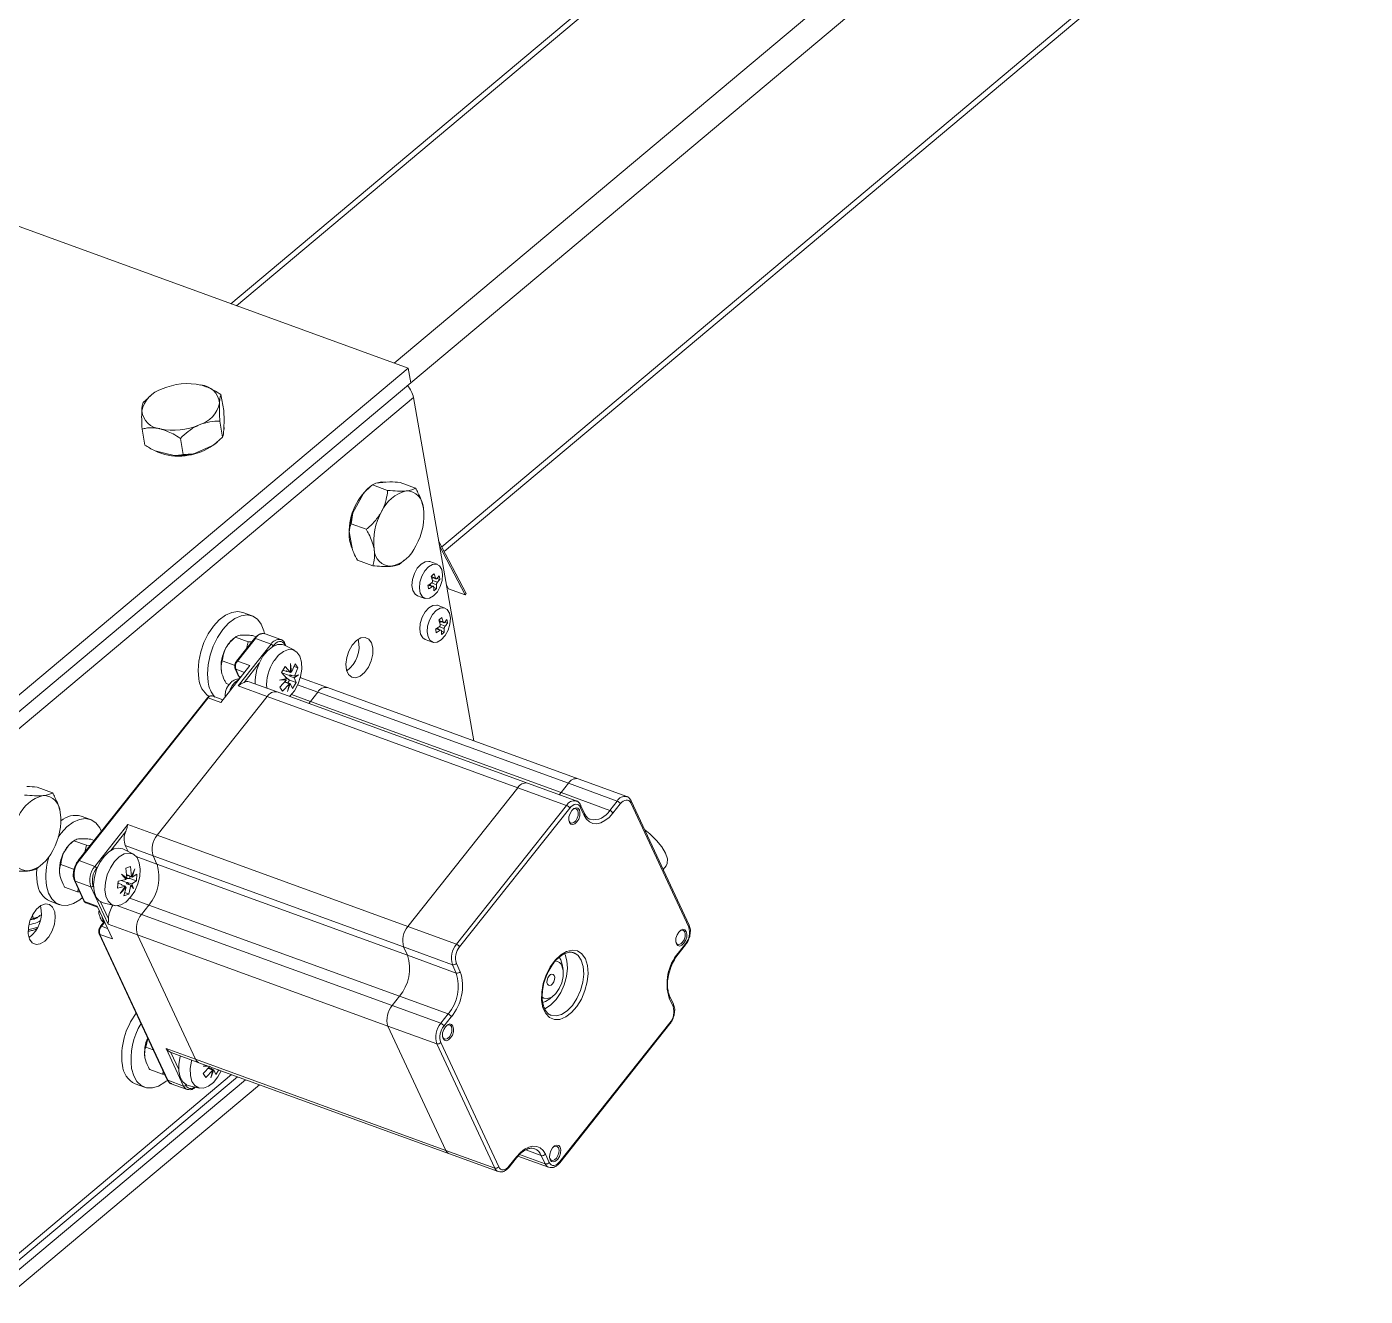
# Model space of a CAD drawing. Header units: millimetres. Extents: x 15 to 589, y 5 to 415.
# Drawn here: x 247.7 to 291.97, y 202.86 to 244.85 of the extents above; entities that cross this region are included whole.
import ezdxf

# ---------------------------------------------------------------- set-up
doc = ezdxf.new("R2010")
doc.units = ezdxf.units.MM

msp = doc.modelspace()

# ---------------------------------------------------------------- linework, layer by layer
at = {"color": 7, "linetype": 'Continuous', "lineweight": 15}
for p, q in [((299.875, 273.811), (254.449, 235.691)), ((261.509, 227.495), (306.064, 264.884)), ((260.319, 233.555), (241.904, 240.257)), ((244.058, 219.909), (260.319, 233.555)), ((260.319, 233.555), (260.404, 233.072)), ((244.143, 219.426), (260.404, 233.072)), ((260.489, 232.59), (244.228, 218.944)), ((251.728, 232.578), (251.551, 232.424)), ((251.793, 232.64), (251.724, 232.583)), ((254.217, 232.156), (254.124, 232.685)), ((262.492, 221.23), (260.489, 232.59)), ((254.217, 232.156), (254.229, 231.817)), ((254.179, 231.277), (254.086, 231.806)), ((254.21, 231.378), (254.219, 231.597)), ((254.219, 231.597), (254.229, 231.817)), ((251.606, 231.016), (251.513, 231.545)), ((252.874, 230.706), (252.781, 231.235)), ((254.179, 231.277), (253.874, 231.015)), ((253.971, 231.089), (254.006, 231.119)), ((251.944, 230.819), (252.261, 230.742)), ((252.261, 230.742), (252.578, 230.665)), ((253.222, 230.73), (253.548, 230.872)), ((253.548, 230.872), (253.874, 231.015)), ((259.479, 229.779), (259.249, 229.759)), ((259.709, 229.798), (259.479, 229.779)), ((258.843, 229.418), (258.666, 229.096)), ((259.133, 229.698), (259.041, 229.62)), ((259.133, 229.698), (259.249, 229.759)), ((259.133, 229.698), (259.638, 229.514)), ((260.052, 229.777), (260.557, 229.593)), ((258.666, 229.096), (258.49, 228.775)), ((258.426, 228.412), (258.49, 228.775)), ((258.366, 228.152), (258.419, 227.85)), ((258.426, 228.412), (258.931, 228.228)), ((258.419, 227.85), (258.472, 227.548)), ((261.325, 227.847), (262.235, 226.108)), ((262.201, 226.063), (261.354, 227.684)), ((258.639, 227.205), (259.144, 227.021)), ((260.063, 227.1), (260.189, 227.206)), ((261.278, 227.072), (261.033, 227.161)), ((261.145, 226.342), (260.999, 226.395)), ((261.088, 226.642), (261.235, 226.588)), ((261.161, 226.306), (261.254, 226.273)), ((261.27, 226.605), (261.363, 226.572)), ((261.581, 226.394), (261.649, 226.265)), ((261.649, 226.265), (262.201, 226.063)), ((260.622, 226.033), (260.868, 225.944)), ((262.235, 226.108), (262.201, 226.063)), ((255.151, 225.368), (254.844, 225.479)), ((261.533, 225.624), (261.288, 225.714)), ((261.401, 224.895), (261.254, 224.948)), ((261.344, 225.194), (261.49, 225.141)), ((261.525, 225.158), (261.618, 225.124)), ((254.602, 224.666), (254.524, 224.602)), ((254.602, 224.666), (255.026, 224.512)), ((255.235, 224.62), (254.639, 223.869)), ((255.264, 224.621), (254.668, 223.871)), ((255.026, 224.512), (254.967, 224.284)), ((255.143, 224.505), (255.026, 224.512)), ((255.168, 224.715), (255.287, 224.671)), ((255.785, 224.432), (255.264, 224.621)), ((255.584, 224.771), (255.574, 224.774)), ((256.106, 224.581), (255.584, 224.771)), ((256.093, 224.585), (256.106, 224.581)), ((260.877, 224.586), (261.123, 224.497)), ((261.416, 224.859), (261.509, 224.825)), ((254.69, 223.051), (255.785, 224.432)), ((256.556, 224.226), (256.222, 224.391)), ((256.281, 224.362), (256.239, 224.451)), ((254.118, 222.504), (255.082, 223.72)), ((254.167, 223.875), (254.591, 223.721)), ((254.594, 223.617), (254.698, 223.393)), ((254.614, 223.599), (254.719, 223.375)), ((254.668, 223.871), (255.082, 223.72)), ((256.125, 223.496), (256.253, 223.69)), ((256.253, 223.69), (256.429, 223.491)), ((256.428, 223.789), (256.461, 223.5)), ((256.429, 223.491), (256.428, 223.789)), ((256.461, 223.5), (256.582, 223.782)), ((256.545, 223.696), (256.672, 223.649)), ((256.672, 223.649), (256.552, 223.367)), ((256.582, 223.782), (256.672, 223.649)), ((254.719, 223.375), (254.747, 223.297)), ((255.978, 222.849), (255.057, 223.184)), ((256.065, 223.24), (256.301, 223.297)), ((256.295, 223.249), (256.065, 223.24)), ((256.068, 223.006), (256.295, 223.249)), ((256.301, 223.297), (256.125, 223.496)), ((256.389, 223.391), (256.137, 223.483)), ((256.299, 223.524), (256.173, 223.57)), ((256.218, 223.277), (256.295, 223.249)), ((256.242, 223.168), (256.261, 223.197)), ((256.242, 223.168), (256.386, 223.116)), ((256.395, 223.239), (256.253, 223.351)), ((256.261, 223.197), (256.274, 223.177)), ((256.271, 223.158), (256.274, 223.177)), ((256.274, 223.177), (256.418, 223.125)), ((256.285, 223.544), (256.429, 223.491)), ((256.285, 223.544), (256.299, 223.524)), ((256.306, 223.536), (256.299, 223.524)), ((256.338, 223.154), (256.395, 223.239)), ((256.389, 223.391), (256.408, 223.42)), ((256.403, 223.372), (256.389, 223.391)), ((256.395, 223.239), (256.616, 223.159)), ((256.403, 223.372), (256.468, 223.398)), ((256.403, 223.372), (256.546, 223.319)), ((256.552, 223.367), (256.408, 223.42)), ((256.461, 223.5), (256.429, 223.512)), ((256.616, 223.159), (256.487, 222.965)), ((256.684, 223.413), (256.546, 223.319)), ((256.546, 223.319), (256.616, 223.159)), ((256.552, 223.367), (256.684, 223.413)), ((257.649, 222.992), (256.729, 223.327)), ((256.77, 223.312), (256.753, 223.348)), ((255.657, 222.7), (252.014, 218.109)), ((254.183, 222.587), (253.831, 222.715)), ((254.298, 223.132), (254.399, 223.096)), ((255.657, 222.7), (254.69, 223.051)), ((263.944, 219.683), (255.657, 222.7)), ((264.264, 219.833), (255.978, 222.849)), ((256.159, 222.873), (256.068, 223.006)), ((256.386, 223.116), (256.159, 222.873)), ((256.418, 223.125), (256.321, 222.864)), ((256.321, 222.864), (256.386, 223.116)), ((256.487, 222.965), (256.418, 223.125)), ((257.085, 222.535), (257.329, 222.843)), ((265.616, 219.827), (257.329, 222.843)), ((265.936, 219.976), (257.649, 222.992)), ((253.674, 222.654), (249.401, 217.269)), ((253.703, 222.655), (249.43, 217.27)), ((254.118, 222.504), (253.703, 222.655)), ((257.027, 222.467), (257.085, 222.535)), ((265.372, 219.519), (257.085, 222.535)), ((248.044, 219.7), (248.549, 219.516)), ((263.944, 219.683), (260.301, 215.093)), ((265.555, 219.097), (263.944, 219.683)), ((265.876, 219.246), (264.264, 219.833)), ((265.616, 219.827), (265.372, 219.519)), ((267.227, 219.24), (265.616, 219.827)), ((267.547, 219.39), (265.936, 219.976)), ((265.372, 219.519), (265.314, 219.451)), ((266.983, 218.933), (265.372, 219.519)), ((266.983, 218.933), (267.227, 219.24)), ((269.598, 215.064), (267.68, 219.178)), ((269.612, 215.134), (267.694, 219.248)), ((249.806, 218.632), (249.499, 218.743)), ((261.912, 214.506), (265.555, 219.097)), ((265.662, 219.005), (262.019, 214.414)), ((266.137, 218.759), (266.008, 219.035)), ((266.151, 218.829), (266.022, 219.105)), ((267.334, 219.148), (267.09, 218.841)), ((249.952, 217.081), (251.047, 218.461)), ((251.047, 218.461), (252.014, 218.109)), ((249.257, 217.93), (249.179, 217.865)), ((249.257, 217.93), (249.68, 217.776)), ((249.822, 217.979), (249.933, 217.939)), ((260.301, 215.093), (252.014, 218.109)), ((249.68, 217.776), (249.622, 217.548)), ((249.798, 217.769), (249.68, 217.776)), ((251.211, 217.49), (250.876, 217.655)), ((251.051, 217.569), (250.959, 217.766)), ((251.88, 217.431), (250.959, 217.766)), ((252.008, 217.155), (251.88, 217.431)), ((260.167, 214.415), (251.88, 217.431)), ((248.055, 217.023), (248.181, 217.129)), ((248.822, 217.139), (249.246, 216.985)), ((249.43, 217.27), (249.952, 217.081)), ((250.978, 217.017), (251.134, 217.076)), ((251.01, 216.69), (250.978, 217.017)), ((251.134, 217.076), (251.166, 216.749)), ((251.166, 216.749), (251.272, 216.996)), ((251.272, 216.996), (251.187, 216.725)), ((260.295, 214.139), (252.008, 217.155)), ((268.752, 216.978), (268.85, 217.101)), ((249.276, 216.61), (249.59, 215.937)), ((249.296, 216.593), (249.61, 215.92)), ((249.818, 216.403), (249.296, 216.593)), ((250.705, 216.358), (250.72, 216.586)), ((250.716, 216.529), (250.849, 216.481)), ((250.724, 216.526), (250.717, 216.541)), ((250.72, 216.586), (250.985, 216.647)), ((251.005, 216.541), (250.818, 216.609)), ((250.83, 216.827), (251.01, 216.69)), ((250.985, 216.647), (250.83, 216.827)), ((251.01, 216.69), (250.92, 216.722)), ((250.961, 216.674), (251.109, 216.678)), ((251.003, 216.507), (251.005, 216.541)), ((251.003, 216.507), (251.146, 216.455)), ((251.005, 216.541), (251.028, 216.549)), ((251.023, 216.802), (251.02, 216.768)), ((251.043, 216.777), (251.02, 216.768)), ((251.023, 216.802), (251.166, 216.749)), ((251.172, 216.497), (251.028, 216.549)), ((251.072, 216.482), (251.028, 216.549)), ((251.043, 216.777), (251.051, 216.791)), ((251.187, 216.725), (251.043, 216.777)), ((251.109, 216.678), (251.114, 216.751)), ((251.109, 216.678), (251.33, 216.597)), ((251.33, 216.597), (251.172, 216.497)), ((251.172, 216.497), (251.228, 216.353)), ((251.187, 216.725), (251.346, 216.825)), ((251.346, 216.825), (251.33, 216.597)), ((248.953, 216.396), (249.376, 216.242)), ((249.376, 216.242), (249.449, 216.239)), ((250.395, 215.166), (249.818, 216.403)), ((250.969, 216.42), (250.705, 216.358)), ((250.786, 216.184), (250.969, 216.42)), ((250.99, 216.395), (250.786, 216.184)), ((250.826, 216.472), (250.849, 216.481)), ((250.826, 216.472), (250.969, 216.42)), ((250.849, 216.481), (250.847, 216.464)), ((250.916, 216.107), (250.99, 216.395)), ((251.072, 216.166), (250.916, 216.107)), ((250.944, 216.213), (251.072, 216.166)), ((250.959, 216.406), (250.99, 216.395)), ((251.146, 216.455), (251.072, 216.166)), ((251.228, 216.353), (251.146, 216.455)), ((248.473, 215.924), (248.779, 215.813)), ((249.61, 215.92), (250.024, 215.769)), ((249.655, 215.875), (250.04, 215.734)), ((250.532, 214.679), (250.024, 215.769)), ((250.228, 215.873), (250.59, 215.783)), ((251.496, 215.492), (251.74, 215.799)), ((260.027, 212.783), (251.74, 215.799)), ((247.915, 215.359), (247.831, 215.324)), ((247.894, 215.476), (247.915, 215.359)), ((250.246, 215.231), (250.142, 215.1)), ((259.783, 212.476), (251.496, 215.492)), ((250.097, 214.848), (252.347, 210.022)), ((250.118, 214.83), (252.368, 210.005)), ((250.532, 214.679), (250.118, 214.83)), ((251.361, 214.814), (250.395, 215.166)), ((251.361, 214.814), (253.28, 210.7)), ((259.648, 211.798), (251.361, 214.814)), ((261.912, 214.506), (260.301, 215.093)), ((260.167, 214.415), (260.295, 214.139)), ((261.778, 213.828), (260.167, 214.415)), ((269.247, 214.214), (269.491, 214.521)), ((269.249, 214.18), (269.493, 214.487)), ((261.906, 213.553), (260.295, 214.139)), ((261.911, 213.872), (262.04, 213.596)), ((265.314, 214.074), (265.364, 213.991)), ((265.364, 213.991), (265.413, 213.829)), ((265.827, 214.208), (265.795, 214.221)), ((261.906, 213.553), (261.778, 213.828)), ((265.442, 213.668), (265.413, 213.829)), ((260.027, 212.783), (259.783, 212.476)), ((261.638, 212.197), (260.027, 212.783)), ((265.002, 212.699), (265.127, 212.804)), ((269.08, 212.447), (268.951, 212.722)), ((269.094, 212.517), (268.965, 212.793)), ((261.394, 211.889), (259.783, 212.476)), ((261.394, 211.889), (261.638, 212.197)), ((261.744, 212.105), (261.5, 211.797)), ((259.648, 211.798), (261.566, 207.684)), ((261.26, 211.211), (259.648, 211.798)), ((265.329, 207.314), (268.972, 211.904)), ((265.331, 207.279), (268.974, 211.87)), ((251.636, 211.102), (251.71, 211.39)), ((263.178, 207.097), (261.26, 211.211)), ((261.393, 211.255), (263.311, 207.141)), ((251.636, 211.102), (251.886, 211.011)), ((252.313, 211.052), (253.28, 210.7)), ((252.889, 209.815), (252.313, 211.052)), ((252.472, 210.923), (252.464, 210.926)), ((252.472, 210.923), (253.392, 210.587)), ((251.767, 210.36), (252.191, 210.205)), ((261.566, 207.684), (253.28, 210.7)), ((253.392, 210.587), (261.679, 207.571)), ((253.534, 210.467), (253.647, 210.495)), ((253.704, 210.474), (253.534, 210.467)), ((253.538, 210.233), (253.764, 210.476)), ((253.855, 210.343), (253.628, 210.1)), ((253.711, 210.396), (253.73, 210.424)), ((253.711, 210.396), (253.855, 210.343)), ((253.73, 210.424), (253.744, 210.405)), ((253.74, 210.385), (253.744, 210.405)), ((253.744, 210.405), (253.887, 210.352)), ((253.887, 210.352), (253.79, 210.091)), ((253.79, 210.091), (253.855, 210.343)), ((253.808, 210.381), (253.837, 210.426)), ((253.957, 210.192), (253.887, 210.352)), ((254.058, 210.345), (253.957, 210.192)), ((246.818, 203.535), (254.668, 210.123)), ((246.978, 203.345), (254.938, 210.025)), ((247.063, 202.862), (255.398, 209.857)), ((251.287, 209.888), (251.594, 209.776)), ((252.191, 210.205), (252.263, 210.203)), ((252.368, 210.005), (252.889, 209.815)), ((252.48, 209.892), (253.002, 209.702)), ((253.628, 210.1), (253.538, 210.233)), ((253.015, 209.698), (253.002, 209.702)), ((253.042, 209.836), (253.404, 209.747)), ((263.178, 207.097), (261.566, 207.684)), ((261.679, 207.571), (263.29, 206.985)), ((263.658, 207.17), (263.902, 207.478)), ((263.659, 207.136), (263.903, 207.444)), ((263.903, 207.444), (263.973, 207.524)), ((263.949, 207.497), (264.962, 207.128)), ((264.85, 207.24), (264.721, 207.516)), ((264.855, 207.56), (264.983, 207.284))]:
    msp.add_line(p, q, dxfattribs=at)
at = {"color": 8, "linetype": 'Continuous', "lineweight": 15}
for p, q in [((300.066, 273.742), (254.64, 235.622)), ((259.858, 233.722), (305.283, 271.843)), ((304.706, 270.25), (260.404, 233.073)), ((261.426, 227.654), (306.918, 265.83)), ((261.114, 226.335), (260.979, 226.384)), ((261.08, 226.663), (261.216, 226.614)), ((261.254, 226.397), (261.093, 226.455)), ((261.122, 226.535), (261.283, 226.476)), ((261.37, 224.887), (261.234, 224.937)), ((261.336, 225.216), (261.471, 225.166)), ((261.509, 224.949), (261.348, 225.008)), ((261.377, 225.088), (261.538, 225.029)), ((255.849, 224.376), (255.822, 224.342)), ((256.244, 224.38), (256.231, 224.409)), ((254.903, 223.494), (254.614, 223.599)), ((255.389, 223.796), (254.889, 223.166)), ((254.789, 223.35), (254.719, 223.375)), ((256.457, 222.764), (257.085, 222.535)), ((257.329, 222.843), (256.66, 223.086)), ((250.977, 218.236), (250.477, 217.606)), ((251.318, 217.407), (252.008, 217.155)), ((250.044, 217.06), (250.016, 217.025)), ((249.898, 216.429), (249.912, 216.398)), ((250.141, 215.909), (250.404, 215.344)), ((250.712, 215.777), (251.496, 215.492)), ((251.112, 216.028), (251.74, 215.799)), ((250.263, 215.217), (250.172, 215.101)), ((247.749, 214.985), (248.028, 215.053)), ((250.172, 215.101), (250.369, 215.03)), ((252.464, 210.926), (252.727, 210.361)), ((246.893, 203.827), (254.478, 210.192)), ((252.955, 209.872), (252.97, 209.841)), ((264.721, 207.516), (264.211, 207.702)), ((264.85, 207.24), (264.001, 207.549))]:
    msp.add_line(p, q, dxfattribs=at)
at = {"color": 7, "linetype": 'Continuous', "lineweight": 15, "flags": 128}
for points in [[(254.22, 231.65), (254.227, 231.555), (254.213, 231.462)], [(252.269, 230.699), (252.034, 230.781), (251.971, 230.813)], [(253.971, 231.089), (253.93, 231.056), (253.874, 231.015)], [(259.298, 229.763), (259.438, 229.794), (259.572, 229.787)], [(258.464, 227.597), (258.443, 227.642), (258.378, 227.865)], [(261.033, 227.161), (261.004, 227.169), (260.876, 227.158), (260.742, 227.08), (260.619, 226.943), (260.521, 226.764), (260.46, 226.566), (260.443, 226.371), (260.473, 226.203), (260.545, 226.083), (260.622, 226.033)], [(261.158, 226.025), (261.281, 226.162), (261.379, 226.341), (261.441, 226.539), (261.457, 226.734), (261.428, 226.902), (261.356, 227.022), (261.249, 227.08), (261.122, 227.069), (260.988, 226.99), (260.865, 226.853), (260.767, 226.675), (260.706, 226.476), (260.689, 226.281), (260.718, 226.114), (260.791, 225.994), (260.897, 225.936), (261.025, 225.947), (261.158, 226.025)], [(253.393, 223.283), (253.369, 223.56), (253.39, 223.862), (253.455, 224.173), (253.561, 224.479), (253.704, 224.767), (253.875, 225.021), (254.068, 225.232), (254.273, 225.387), (254.481, 225.482), (254.681, 225.51), (254.844, 225.479)], [(253.7, 223.171), (253.676, 223.449), (253.697, 223.75), (253.762, 224.061), (253.868, 224.368), (254.01, 224.655), (254.182, 224.91), (254.375, 225.12), (254.58, 225.276), (254.787, 225.37), (254.988, 225.398), (255.173, 225.359), (255.332, 225.255), (255.459, 225.089), (255.547, 224.871), (255.568, 224.786)], [(261.288, 225.714), (261.259, 225.722), (261.131, 225.711), (260.998, 225.632), (260.874, 225.495), (260.776, 225.317), (260.715, 225.118), (260.698, 224.923), (260.728, 224.756), (260.8, 224.636), (260.877, 224.586)], [(261.413, 224.578), (261.536, 224.715), (261.635, 224.893), (261.696, 225.092), (261.713, 225.287), (261.683, 225.454), (261.611, 225.574), (261.504, 225.632), (261.377, 225.622), (261.243, 225.543), (261.12, 225.406), (261.022, 225.228), (260.961, 225.029), (260.944, 224.834), (260.973, 224.667), (261.046, 224.547), (261.152, 224.488), (261.28, 224.499), (261.413, 224.578)], [(256.231, 224.409), (256.2, 224.458), (256.161, 224.493), (256.115, 224.513), (256.064, 224.516), (256.01, 224.504), (255.955, 224.475), (255.901, 224.432), (255.849, 224.376)], [(258.604, 224.547), (258.468, 224.397), (258.356, 224.203), (258.283, 223.984), (258.255, 223.766), (258.275, 223.571), (258.342, 223.421), (258.449, 223.333), (258.582, 223.314), (258.729, 223.368), (258.873, 223.489), (258.999, 223.664), (259.093, 223.873), (259.144, 224.094), (259.148, 224.304), (259.104, 224.478), (259.016, 224.599), (258.894, 224.654), (258.752, 224.636), (258.604, 224.547)], [(255.514, 224.027), (255.661, 224.211), (255.824, 224.343), (255.989, 224.413), (256.146, 224.417), (256.222, 224.391)], [(255.879, 223.878), (256.027, 224.061), (256.19, 224.189), (256.355, 224.252), (256.509, 224.245), (256.639, 224.168), (256.735, 224.027), (256.789, 223.835), (256.796, 223.605), (256.756, 223.358), (256.673, 223.113), (256.552, 222.89), (256.404, 222.707), (256.394, 222.697)], [(267.68, 219.178), (267.652, 219.222), (267.617, 219.254), (267.576, 219.272), (267.529, 219.275), (267.48, 219.264), (267.43, 219.238), (267.38, 219.199), (267.334, 219.148)], [(265.978, 218.945), (265.999, 218.858), (265.991, 218.753), (265.956, 218.646), (265.9, 218.552), (265.83, 218.487), (265.758, 218.46), (265.694, 218.475), (265.649, 218.531), (265.628, 218.618), (265.636, 218.723), (265.67, 218.83), (265.727, 218.924), (265.796, 218.989), (265.868, 219.016), (265.932, 219.001), (265.978, 218.945)], [(265.63, 218.603), (265.641, 218.57), (265.68, 218.523), (265.735, 218.509), (265.797, 218.533), (265.857, 218.589), (265.906, 218.67), (265.936, 218.762), (265.942, 218.853), (265.925, 218.928)], [(266.008, 219.035), (265.981, 219.079), (265.945, 219.111), (265.904, 219.129), (265.857, 219.132), (265.808, 219.121), (265.758, 219.095), (265.708, 219.056), (265.662, 219.005)], [(265.925, 218.928), (265.885, 218.976), (265.83, 218.989), (265.768, 218.966), (265.759, 218.96)], [(267.09, 218.841), (266.962, 218.701), (266.826, 218.593), (266.688, 218.523), (266.552, 218.491), (266.425, 218.5), (266.31, 218.549), (266.213, 218.637), (266.137, 218.759)], [(248.744, 218.046), (248.837, 218.174), (249.029, 218.384), (249.234, 218.54), (249.442, 218.634), (249.643, 218.662), (249.827, 218.623), (249.987, 218.519), (250.114, 218.353), (250.169, 218.236)], [(268.143, 218.286), (268.308, 218.154), (268.528, 217.941), (268.707, 217.722), (268.831, 217.512), (268.892, 217.324), (268.887, 217.172), (268.85, 217.101)], [(250.228, 215.873), (250.224, 215.874), (250.091, 215.945), (249.99, 216.077), (249.929, 216.261), (249.911, 216.484), (249.939, 216.728), (250.009, 216.975), (250.118, 217.208), (250.256, 217.409), (250.414, 217.562), (250.58, 217.658)], [(250.927, 217.493), (251.089, 217.522), (251.232, 217.479), (251.347, 217.369), (251.422, 217.201), (251.453, 216.988), (251.437, 216.748), (251.375, 216.499), (251.271, 216.262), (251.136, 216.057), (250.979, 215.9), (250.813, 215.803), (250.651, 215.774), (250.508, 215.817), (250.393, 215.927), (250.318, 216.095), (250.287, 216.308), (250.303, 216.548), (250.365, 216.797), (250.469, 217.034), (250.604, 217.239), (250.761, 217.396), (250.927, 217.493)], [(250.58, 217.658), (250.741, 217.687), (250.876, 217.655)], [(248.047, 216.547), (248.024, 216.824), (248.032, 217.011)], [(249.539, 216.045), (249.454, 215.975), (249.246, 215.849), (249.041, 215.788), (248.847, 215.793), (248.674, 215.866), (248.53, 216.001), (248.422, 216.194), (248.354, 216.435)], [(248.296, 214.604), (248.432, 214.754), (248.544, 214.948), (248.617, 215.166), (248.645, 215.385), (248.624, 215.579), (248.557, 215.729), (248.451, 215.818), (248.317, 215.836), (248.171, 215.782), (248.026, 215.661), (247.901, 215.487), (247.807, 215.277), (247.756, 215.056), (247.752, 214.847), (247.796, 214.672), (247.884, 214.551), (248.006, 214.497), (248.148, 214.515), (248.296, 214.604)], [(269.517, 214.93), (269.537, 214.843), (269.53, 214.738), (269.495, 214.63), (269.439, 214.537), (269.369, 214.472), (269.297, 214.445), (269.233, 214.46), (269.187, 214.515), (269.167, 214.602), (269.174, 214.707), (269.209, 214.815), (269.265, 214.909), (269.335, 214.974), (269.407, 215.001), (269.471, 214.985), (269.517, 214.93)], [(269.168, 214.588), (269.179, 214.555), (269.219, 214.507), (269.274, 214.494), (269.336, 214.517), (269.396, 214.574), (269.445, 214.654), (269.474, 214.747), (269.481, 214.838), (269.463, 214.913)], [(269.463, 214.913), (269.424, 214.96), (269.369, 214.974), (269.307, 214.95), (269.298, 214.944)], [(266.177, 214.017), (266.244, 213.799), (266.265, 213.541), (266.237, 213.258), (266.163, 212.97), (266.047, 212.693), (265.896, 212.446), (265.72, 212.243), (265.53, 212.098), (265.338, 212.02), (265.156, 212.013), (264.995, 212.078), (264.865, 212.212), (264.775, 212.404), (264.731, 212.645), (264.734, 212.917), (264.785, 213.205), (264.881, 213.49), (265.016, 213.754), (265.181, 213.981), (265.365, 214.156), (265.558, 214.268), (265.747, 214.311), (265.92, 214.282), (266.066, 214.182), (266.177, 214.017)], [(264.823, 212.365), (264.854, 212.379), (265.038, 212.498), (265.211, 212.678), (265.361, 212.905), (265.479, 213.166), (265.556, 213.44), (265.587, 213.711), (265.57, 213.96), (265.506, 214.169)], [(264.746, 212.755), (264.803, 212.72), (264.928, 212.706), (265.065, 212.759), (265.198, 212.873), (265.314, 213.037), (265.4, 213.232), (265.446, 213.438), (265.447, 213.631), (265.404, 213.792)], [(265.149, 213.47), (265.117, 213.508), (265.073, 213.519), (265.024, 213.5), (264.976, 213.455), (264.937, 213.391), (264.913, 213.316), (264.908, 213.244), (264.922, 213.184), (264.953, 213.146), (264.997, 213.135), (265.047, 213.154), (265.095, 213.199), (265.134, 213.263), (265.158, 213.337), (265.163, 213.41), (265.149, 213.47)], [(265.002, 212.699), (264.861, 212.607), (264.765, 212.574)], [(261.799, 211.797), (261.82, 211.71), (261.812, 211.605), (261.778, 211.498), (261.721, 211.404), (261.652, 211.339), (261.58, 211.312), (261.516, 211.327), (261.47, 211.383), (261.45, 211.47), (261.457, 211.575), (261.492, 211.682), (261.548, 211.776), (261.618, 211.841), (261.69, 211.868), (261.754, 211.853), (261.799, 211.797)], [(261.451, 211.455), (261.462, 211.422), (261.502, 211.375), (261.557, 211.361), (261.619, 211.385), (261.679, 211.441), (261.727, 211.522), (261.757, 211.614), (261.764, 211.705), (261.746, 211.78), (261.746, 211.78)], [(261.746, 211.78), (261.706, 211.828), (261.651, 211.841), (261.589, 211.818), (261.581, 211.812)], [(253.042, 209.836), (252.983, 209.857), (252.862, 209.953), (252.776, 210.107), (252.731, 210.308), (252.731, 210.541), (252.776, 210.788), (252.782, 210.81)], [(252.324, 209.983), (252.269, 209.938), (252.061, 209.813), (251.855, 209.751), (251.662, 209.757), (251.489, 209.829), (251.345, 209.965), (251.237, 210.157), (251.169, 210.398)], [(254.132, 210.318), (254.021, 210.117), (253.873, 209.934), (253.71, 209.806), (253.545, 209.743), (253.391, 209.75), (253.26, 209.827), (253.165, 209.968), (253.111, 210.161), (253.104, 210.39), (253.144, 210.637), (253.153, 210.674)], [(263.902, 207.478), (264.03, 207.618), (264.166, 207.725), (264.304, 207.796), (264.439, 207.828), (264.567, 207.819), (264.681, 207.769), (264.778, 207.682), (264.855, 207.56)], [(265.343, 207.788), (265.363, 207.701), (265.356, 207.596), (265.321, 207.488), (265.265, 207.395), (265.195, 207.33), (265.123, 207.303), (265.059, 207.318), (265.013, 207.373), (264.993, 207.46), (265, 207.565), (265.035, 207.673), (265.091, 207.766), (265.161, 207.832), (265.233, 207.859), (265.297, 207.843), (265.343, 207.788)], [(264.994, 207.445), (265.005, 207.413), (265.045, 207.365), (265.1, 207.352), (265.162, 207.375), (265.222, 207.432), (265.271, 207.512), (265.3, 207.605), (265.307, 207.696), (265.289, 207.771)], [(265.289, 207.771), (265.25, 207.818), (265.195, 207.831), (265.133, 207.808), (265.124, 207.802)], [(264.983, 207.284), (265.011, 207.239), (265.046, 207.208), (265.088, 207.19), (265.134, 207.186), (265.183, 207.198), (265.234, 207.224), (265.283, 207.263), (265.329, 207.314)], [(263.311, 207.141), (263.339, 207.096), (263.374, 207.064), (263.416, 207.046), (263.462, 207.043), (263.511, 207.055), (263.562, 207.08), (263.611, 207.12), (263.658, 207.17)]]:
    msp.add_lwpolyline(points, dxfattribs=at)
at = {"color": 8, "linetype": 'Continuous', "lineweight": 15, "flags": 128}
for points in [[(255.264, 224.621), (255.255, 224.624), (255.247, 224.625), (255.241, 224.624), (255.236, 224.622), (255.235, 224.62)], [(254.668, 223.871), (254.659, 223.873), (254.652, 223.874), (254.645, 223.873), (254.641, 223.871), (254.639, 223.869)], [(250.199, 215.394), (250.23, 215.288), (250.284, 215.211)], [(265.031, 212.158), (265.043, 212.154), (265.21, 212.133), (265.391, 212.183), (265.575, 212.303), (265.748, 212.482), (265.898, 212.71), (266.016, 212.97), (266.093, 213.245), (266.124, 213.516), (266.107, 213.765), (266.043, 213.974)], [(266.043, 213.974), (265.937, 214.129), (265.827, 214.208)], [(252.97, 209.841), (253, 209.792), (253.039, 209.757), (253.085, 209.737), (253.136, 209.734), (253.19, 209.746), (253.245, 209.775), (253.257, 209.783)]]:
    msp.add_lwpolyline(points, dxfattribs=at)
at = {"color": 7, "linetype": 'Continuous', "lineweight": 15}
for centre, radius, start, end in [((253.02, 230.947), 2.101, 77.8659, 113.7078), ((253.41, 232.333), 0.671, 6.3615, 85.5694), ((259.633, 232.406), 0.876, 12.1235, 41.0207), ((252.455, 231.938), 0.974, 106.7104, 167.6703), ((252.17, 232.221), 0.671, 186.3615, 265.5694), ((253.125, 232.615), 0.974, 286.7104, 347.6703), ((252.56, 233.606), 2.101, 257.8659, 293.7078), ((252.718, 232.653), 2.004, 257.0535, 308.0782), ((252.672, 232.943), 2.28, 267.6285, 283.9452), ((260.36, 228.125), 1.999, 134.9471, 187.4806), ((259.997, 228.488), 1.482, 130.2001, 141.1699), ((260.528, 228.343), 1.187, 103.4389, 156.5665), ((260.246, 228.926), 0.572, 0.7421, 89.461), ((258.839, 228.678), 1.996, 330.2289, 7.3572), ((260.527, 228.047), 2.164, 160.3449, 177.2412), ((261.171, 227.824), 1.996, 150.2289, 187.3572), ((259.763, 227.576), 0.572, 180.7421, 269.461), ((259.482, 228.159), 1.187, 283.4389, 336.5665), ((260.417, 227.557), 1.1, 306.8103, 313.1951), ((259.819, 226.23), 1.449, 15.373, 21.2559), ((260.657, 227.186), 0.844, 315.7605, 324.1946), ((260.271, 226.441), 1.1, 6.8049, 13.1897), ((260.27, 227.648), 1.449, 298.7441, 304.627), ((259.896, 226.126), 1.1, 6.8049, 13.1897), ((260.291, 227.527), 1.449, 298.7441, 304.627), ((262.445, 226.874), 1.474, 197.8643, 199.8055), ((259.725, 226.151), 1.449, 15.373, 21.2559), ((261.889, 225.346), 1.474, 120.1945, 122.1357), ((260.318, 226.256), 0.844, 355.8054, 4.2395), ((260.502, 227.074), 1.1, 306.8103, 313.1951), ((260.412, 226.334), 0.844, 355.8054, 4.2395), ((260.678, 227.066), 0.844, 315.7605, 324.1946), ((260.525, 226.2), 1.449, 298.7441, 304.627), ((260.151, 224.679), 1.1, 6.8049, 13.1897), ((262.7, 225.426), 1.474, 197.8643, 199.8055), ((260.672, 226.109), 1.1, 306.8103, 313.1951), ((259.98, 224.704), 1.449, 15.373, 21.2559), ((262.144, 223.899), 1.474, 120.1945, 122.1357), ((260.074, 224.782), 1.449, 15.373, 21.2559), ((260.667, 224.887), 0.844, 355.8054, 4.2395), ((260.912, 225.739), 0.844, 315.7605, 324.1946), ((260.933, 225.618), 0.844, 315.7605, 324.1946), ((260.526, 224.994), 1.1, 6.8049, 13.1897), ((255.183, 223.838), 1.008, 130.7546, 152.3728), ((257.693, 224.352), 0.999, 306.1488, 13.8512), ((260.546, 226.08), 1.449, 298.7441, 304.627), ((260.574, 224.808), 0.844, 355.8054, 4.2395), ((260.757, 225.627), 1.1, 306.8103, 313.1951), ((255.355, 223.696), 1.228, 150.2289, 187.3572), ((256.786, 223.18), 1.528, 146.3225, 182.5942), ((255.741, 224.315), 0.124, 29.3605, 69.0461), ((254.889, 223.686), 0.288, 140.0877, 197.4984), ((257.083, 223.071), 1.45, 146.1908, 183.8873), ((254.171, 223.347), 0.781, 184.7275, 235.5655), ((254.588, 223.281), 0.895, 187.0947, 222.1165), ((254.729, 223.408), 0.0342, 206.0899, 252.3141), ((254.993, 222.99), 0.205, 71.8241, 120.4656), ((255.921, 222.551), 0.303, 79.2907, 150.7155), ((257.593, 222.695), 0.303, 79.2907, 150.7155), ((264.208, 219.535), 0.303, 79.2907, 150.7155), ((265.88, 219.679), 0.303, 79.2907, 150.7155), ((248.519, 218.266), 1.187, 103.4389, 156.5665), ((248.238, 218.849), 0.572, 0.7421, 89.461), ((267.153, 219.047), 0.207, 29.3605, 69.0461), ((246.83, 218.601), 1.996, 330.2289, 7.3572), ((249.314, 218.032), 0.735, 75.4508, 131.1481), ((265.481, 218.903), 0.207, 29.3605, 69.0461), ((266.909, 218.739), 0.207, 29.3605, 69.0461), ((249.837, 217.102), 1.008, 130.7546, 152.3728), ((251.558, 217.979), 0.636, 156.1649, 199.5691), ((252.566, 217.647), 0.719, 140.0877, 197.4984), ((247.755, 217.499), 0.572, 180.7421, 269.461), ((247.474, 218.082), 1.187, 283.4389, 336.5665), ((250.489, 216.735), 2.156, 161.3949, 187.9979), ((250.01, 216.96), 1.228, 150.2289, 187.3572), ((249.982, 216.809), 0.719, 140.0877, 197.4984), ((250.504, 216.619), 0.719, 140.0877, 197.4984), ((250.502, 216.619), 0.633, 140.0877, 197.4984), ((249.908, 216.964), 0.124, 29.3605, 69.0461), ((250.636, 216.723), 1.439, 320.0877, 17.4984), ((248.788, 216.596), 0.742, 183.8101, 244.8697), ((249.307, 216.625), 0.0342, 206.0899, 252.3141), ((249.838, 216.476), 0.0762, 254.5341, 321.6306), ((247.186, 215.534), 1, 306.1523, 13.824), ((251.227, 215.325), 0.823, 145.3187, 178.6424), ((252.048, 215.03), 0.719, 140.0877, 197.4984), ((250.392, 214.917), 0.288, 140.0877, 197.4984), ((260.853, 214.631), 0.719, 140.0877, 197.4984), ((269.049, 214.891), 0.576, 320.0877, 17.4984), ((262.464, 214.045), 0.719, 140.0877, 197.4984), ((262.46, 214.045), 0.576, 140.0877, 197.4984), ((261.838, 214.312), 0.207, 29.3605, 69.0461), ((258.923, 213.706), 1.439, 320.0877, 17.4984), ((261.812, 213.951), 0.127, 254.5341, 321.6306), ((265.176, 213.709), 0.242, 19.999, 88.4553), ((270.461, 213.198), 1.583, 140.0877, 197.4984), ((260.534, 213.12), 1.439, 320.0877, 17.4984), ((260.53, 213.12), 1.583, 320.0877, 17.4984), ((261.94, 213.675), 0.127, 254.5341, 321.6306), ((253.175, 210.804), 2.332, 142.6064, 187.2566), ((260.334, 212.014), 0.719, 140.0877, 197.4984), ((261.564, 212.003), 0.207, 29.3605, 69.0461), ((268.531, 212.274), 0.576, 320.0877, 17.4984), ((253.473, 210.69), 2.323, 149.1087, 187.2218), ((261.946, 211.428), 0.719, 140.0877, 197.4984), ((261.942, 211.428), 0.576, 140.0877, 197.4984), ((261.32, 211.696), 0.207, 29.3605, 69.0461), ((252.801, 210.923), 1.204, 156.0844, 187.5086), ((261.293, 211.334), 0.127, 254.5341, 321.6306), ((251.602, 210.559), 0.742, 183.8101, 244.8697), ((253.468, 210.776), 0.203, 202.0623, 248.1408), ((252.91, 209.888), 0.0762, 254.5341, 321.6306), ((261.755, 207.76), 0.203, 202.0623, 248.1408), ((264.755, 207.638), 0.127, 254.5341, 321.6306), ((264.883, 207.363), 0.127, 254.5341, 321.6306), ((263.212, 207.22), 0.127, 254.5341, 321.6306)]:
    msp.add_arc(centre, radius, start, end, dxfattribs=at)
at = {"color": 8, "linetype": 'Continuous', "lineweight": 15}
for centre, radius, start, end in [((255.532, 224.469), 0.309, 82.2321, 150.304), ((256.055, 224.277), 0.31, 82.9661, 150.1998), ((256.2, 224.437), 0.0411, 317.2799, 20.3108), ((254.625, 223.632), 0.0342, 206.0007, 252.3173), ((255.011, 222.704), 0.623, 119.2178, 163.916), ((253.809, 222.596), 0.121, 79.2907, 150.7155), ((253.69, 222.632), 0.0265, 59.0232, 125.524), ((265.821, 218.947), 0.305, 80.652, 150.5263), ((267.493, 219.09), 0.305, 80.652, 150.5263), ((267.63, 219.224), 0.0684, 317.2792, 20.3229), ((265.958, 219.081), 0.0684, 317.2792, 20.3229), ((266.087, 218.805), 0.0684, 317.28, 20.3099), ((266.457, 219.226), 0.602, 258.3575, 330.8439), ((249.417, 217.248), 0.0265, 59.0232, 125.524), ((249.62, 215.952), 0.0342, 206.0899, 252.3141), ((249.685, 215.95), 0.0813, 202.0623, 248.1408), ((250.128, 214.863), 0.0342, 205.9871, 252.3177), ((250.158, 215.079), 0.0265, 59.0262, 125.5091), ((269.548, 215.11), 0.0684, 317.28, 20.3099), ((269.464, 214.503), 0.0322, 330.5105, 34.8231), ((269.221, 214.196), 0.0318, 328.9553, 35.0726), ((268.902, 212.769), 0.0673, 316.6676, 20.4372), ((269.031, 212.493), 0.0672, 316.632, 20.9578), ((268.946, 211.886), 0.0322, 330.5473, 34.8172), ((252.378, 210.037), 0.0342, 206.0899, 252.3141), ((252.556, 210.081), 0.203, 202.0623, 248.1408), ((253.078, 209.891), 0.203, 202.0623, 248.1408), ((264.343, 207.362), 0.408, 22.1163, 67.0287), ((263.875, 207.459), 0.0322, 330.5473, 34.8172), ((265.037, 207.316), 0.202, 201.9853, 249.7824), ((265.303, 207.295), 0.0322, 330.4967, 34.8254), ((263.365, 207.173), 0.202, 201.9853, 249.7824), ((263.631, 207.152), 0.0322, 330.4967, 34.8254)]:
    msp.add_arc(centre, radius, start, end, dxfattribs=at)
at = {"color": 7, "linetype": 'Continuous', "lineweight": 15}
for points, knots in [([(254.124, 232.685), (254.044, 232.737), (253.828, 232.876), (253.603, 232.953), (253.461, 233.002)], [0, 0, 0, 0, 0.371084, 1, 1, 1, 1]), ([(254.076, 232.407), (254.081, 232.475), (254.091, 232.61), (254.113, 232.66), (254.124, 232.685)], [0, 0, 0, 0, 0.503997, 1, 1, 1, 1]), ([(251.503, 232.146), (251.502, 232.06), (251.498, 231.888), (251.508, 231.658), (251.513, 231.545)], [0, 0, 0, 0, 0.503997, 1, 1, 1, 1]), ([(251.551, 232.424), (251.542, 232.402), (251.523, 232.356), (251.509, 232.248), (251.504, 232.164), (251.503, 232.146)], [0, 0, 0, 0, 0.432383, 0.879551, 1, 1, 1, 1]), ([(254.086, 231.806), (254.082, 231.904), (254.074, 232.103), (254.072, 232.299), (254.076, 232.388), (254.076, 232.407)], [0, 0, 0, 0, 0.432383, 0.879551, 1, 1, 1, 1]), ([(251.513, 231.545), (251.557, 231.555), (251.731, 231.594), (251.941, 231.594), (252.108, 231.554), (252.118, 231.552)], [0, 0, 0, 0, 0.240588, 0.952758, 1, 1, 1, 1]), ([(252.118, 231.552), (252.26, 231.503), (252.485, 231.427), (252.701, 231.287), (252.781, 231.235)], [0, 0, 0, 0, 0.628916, 1, 1, 1, 1]), ([(252.781, 231.235), (252.863, 231.312), (253.032, 231.468), (253.249, 231.611), (253.378, 231.67), (253.405, 231.682)], [0, 0, 0, 0, 0.432383, 0.879551, 1, 1, 1, 1]), ([(253.405, 231.682), (253.521, 231.723), (253.752, 231.804), (253.975, 231.805), (254.086, 231.806)], [0, 0, 0, 0, 0.503997, 1, 1, 1, 1]), ([(254.21, 231.378), (254.209, 231.376), (254.201, 231.329), (254.19, 231.302), (254.179, 231.277)], [0, 0, 0, 0, 0.038997, 1, 1, 1, 1]), ([(251.944, 230.819), (251.883, 230.851), (251.769, 230.91), (251.658, 230.982), (251.606, 231.016)], [0, 0, 0, 0, 0.535034, 1, 1, 1, 1]), ([(252.874, 230.706), (252.806, 230.691), (252.711, 230.67), (252.607, 230.666), (252.578, 230.665)], [0, 0, 0, 0, 0.717744, 1, 1, 1, 1]), ([(253.222, 230.73), (253.217, 230.729), (253.099, 230.709), (252.984, 230.708), (252.874, 230.706)], [0, 0, 0, 0, 0.038997, 1, 1, 1, 1]), ([(259.709, 229.798), (259.713, 229.798), (259.82, 229.795), (259.939, 229.786), (260.052, 229.777)], [0, 0, 0, 0, 0.038997, 1, 1, 1, 1]), ([(258.843, 229.418), (258.846, 229.422), (258.935, 229.522), (259.036, 229.612), (259.133, 229.698)], [0, 0, 0, 0, 0.038997, 1, 1, 1, 1]), ([(259.638, 229.514), (259.625, 229.413), (259.6, 229.207), (259.52, 228.97), (259.453, 228.842), (259.439, 228.815)], [0, 0, 0, 0, 0.432383, 0.879551, 1, 1, 1, 1]), ([(260.252, 229.497), (260.162, 229.494), (259.984, 229.486), (259.752, 229.505), (259.638, 229.514)], [0, 0, 0, 0, 0.503997, 1, 1, 1, 1]), ([(260.557, 229.593), (260.53, 229.575), (260.476, 229.537), (260.359, 229.508), (260.27, 229.499), (260.252, 229.497)], [0, 0, 0, 0, 0.432383, 0.879551, 1, 1, 1, 1]), ([(260.818, 228.933), (260.816, 228.943), (260.787, 229.103), (260.699, 229.33), (260.586, 229.54), (260.557, 229.593)], [0, 0, 0, 0, 0.047242, 0.759412, 1, 1, 1, 1]), ([(259.439, 228.815), (259.368, 228.705), (259.227, 228.487), (259.029, 228.314), (258.931, 228.228)], [0, 0, 0, 0, 0.503997, 1, 1, 1, 1]), ([(258.366, 228.152), (258.373, 228.201), (258.386, 228.293), (258.413, 228.374), (258.426, 228.412)], [0, 0, 0, 0, 0.535034, 1, 1, 1, 1]), ([(258.931, 228.228), (258.96, 228.176), (259.073, 227.966), (259.161, 227.738), (259.19, 227.579), (259.192, 227.569)], [0, 0, 0, 0, 0.2405881, 0.9527576, 1, 1, 1, 1]), ([(259.192, 227.569), (259.201, 227.441), (259.217, 227.239), (259.164, 227.08), (259.144, 227.021)], [0, 0, 0, 0, 0.628916, 1, 1, 1, 1]), ([(258.639, 227.205), (258.595, 227.287), (258.534, 227.401), (258.486, 227.516), (258.472, 227.548)], [0, 0, 0, 0, 0.717744, 1, 1, 1, 1]), ([(259.144, 227.021), (259.243, 227.014), (259.444, 226.998), (259.645, 226.996), (259.738, 227.003), (259.758, 227.005)], [0, 0, 0, 0, 0.432383, 0.879551, 1, 1, 1, 1]), ([(259.758, 227.005), (259.83, 227.015), (259.973, 227.035), (260.033, 227.079), (260.063, 227.1)], [0, 0, 0, 0, 0.503997, 1, 1, 1, 1]), ([(261.093, 226.455), (261.098, 226.459), (261.107, 226.467), (261.117, 226.484), (261.124, 226.504), (261.125, 226.521), (261.123, 226.531), (261.122, 226.535)], [0, 0, 0, 0, 0.2136475, 0.4273615, 0.6396049, 0.851209, 1, 1, 1, 1]), ([(261.16, 226.318), (261.16, 226.323), (261.158, 226.333), (261.15, 226.341), (261.138, 226.344), (261.126, 226.342), (261.118, 226.337), (261.114, 226.335)], [0, 0, 0, 0, 0.213647, 0.427361, 0.639605, 0.851209, 1, 1, 1, 1]), ([(261.216, 226.614), (261.218, 226.609), (261.222, 226.598), (261.231, 226.589), (261.242, 226.586), (261.253, 226.589), (261.259, 226.595), (261.262, 226.597)], [0, 0, 0, 0, 0.213647, 0.427361, 0.639605, 0.851209, 1, 1, 1, 1]), ([(261.283, 226.476), (261.28, 226.472), (261.273, 226.464), (261.263, 226.446), (261.257, 226.427), (261.254, 226.41), (261.254, 226.4), (261.254, 226.397)], [0, 0, 0, 0, 0.213647, 0.427361, 0.639605, 0.851209, 1, 1, 1, 1]), ([(261.348, 225.008), (261.353, 225.012), (261.362, 225.02), (261.373, 225.037), (261.379, 225.056), (261.38, 225.074), (261.378, 225.084), (261.377, 225.088)], [0, 0, 0, 0, 0.2136475, 0.4273615, 0.6396049, 0.851209, 1, 1, 1, 1]), ([(261.471, 225.166), (261.473, 225.161), (261.477, 225.151), (261.486, 225.141), (261.498, 225.139), (261.508, 225.142), (261.515, 225.147), (261.517, 225.15)], [0, 0, 0, 0, 0.213647, 0.427361, 0.639605, 0.851209, 1, 1, 1, 1]), ([(261.538, 225.029), (261.535, 225.025), (261.528, 225.016), (261.519, 224.999), (261.512, 224.979), (261.509, 224.962), (261.509, 224.953), (261.509, 224.949)], [0, 0, 0, 0, 0.213647, 0.427361, 0.639605, 0.851209, 1, 1, 1, 1]), ([(254.289, 224.305), (254.333, 224.373), (254.42, 224.507), (254.541, 224.614), (254.602, 224.666)], [0, 0, 0, 0, 0.5039922, 1, 1, 1, 1]), ([(254.602, 224.666), (254.64, 224.689), (254.683, 224.715), (254.778, 224.724), (254.79, 224.725)], [0, 0, 0, 0, 0.879034, 1, 1, 1, 1]), ([(254.79, 224.725), (254.845, 224.727), (254.955, 224.732), (255.097, 224.721), (255.168, 224.715)], [0, 0, 0, 0, 0.503992, 1, 1, 1, 1]), ([(255.57, 224.771), (255.539, 224.777), (255.471, 224.791), (255.359, 224.743), (255.28, 224.676), (255.241, 224.628), (255.235, 224.62)], [0, 0, 0, 0, 0.269978, 0.5913, 0.937475, 1, 1, 1, 1]), ([(256.239, 224.451), (256.227, 224.472), (256.196, 224.527), (256.141, 224.578), (256.096, 224.581), (256.088, 224.581)], [0, 0, 0, 0, 0.337836, 0.878122, 1, 1, 1, 1]), ([(261.416, 224.871), (261.415, 224.875), (261.413, 224.885), (261.405, 224.894), (261.393, 224.897), (261.381, 224.894), (261.373, 224.889), (261.37, 224.887)], [0, 0, 0, 0, 0.213647, 0.427361, 0.639605, 0.851209, 1, 1, 1, 1]), ([(254.167, 223.875), (254.186, 224.004), (254.208, 224.15), (254.281, 224.289), (254.289, 224.305)], [0, 0, 0, 0, 0.879034, 1, 1, 1, 1]), ([(254.137, 223.538), (254.131, 223.617), (254.122, 223.741), (254.155, 223.839), (254.167, 223.875)], [0, 0, 0, 0, 0.629007, 1, 1, 1, 1]), ([(254.639, 223.869), (254.628, 223.854), (254.603, 223.818), (254.581, 223.75), (254.574, 223.677), (254.587, 223.636), (254.594, 223.617)], [0, 0, 0, 0, 0.207919, 0.477544, 0.752425, 1, 1, 1, 1]), ([(254.298, 223.132), (254.28, 223.165), (254.21, 223.294), (254.157, 223.434), (254.138, 223.532), (254.137, 223.538)], [0, 0, 0, 0, 0.2417679, 0.9532842, 1, 1, 1, 1]), ([(254.424, 223.127), (254.426, 223.129), (254.433, 223.138), (254.444, 223.153), (254.453, 223.165), (254.454, 223.167), (254.455, 223.167)], [0, 0, 0, 0, 0.0937695, 0.4093003, 0.8259349, 1, 1, 1, 1]), ([(254.742, 223.277), (254.737, 223.278), (254.697, 223.285), (254.611, 223.262), (254.516, 223.223), (254.471, 223.178), (254.457, 223.165)], [0, 0, 0, 0, 0.049922, 0.391341, 0.817499, 1, 1, 1, 1]), ([(254.889, 223.166), (254.866, 223.155), (254.805, 223.125), (254.732, 223.082), (254.691, 223.052), (254.69, 223.051)], [0, 0, 0, 0, 0.384444, 0.992151, 1, 1, 1, 1]), ([(253.832, 222.712), (253.828, 222.714), (253.811, 222.724), (253.773, 222.722), (253.727, 222.705), (253.694, 222.678), (253.678, 222.658), (253.674, 222.654)], [0, 0, 0, 0, 0.070317, 0.337434, 0.602309, 0.912577, 1, 1, 1, 1]), ([(254.338, 223.014), (254.334, 223.009), (254.303, 222.963), (254.274, 222.859), (254.255, 222.754), (254.262, 222.697), (254.263, 222.687)], [0, 0, 0, 0, 0.061098, 0.488559, 0.915443, 1, 1, 1, 1]), ([(254.334, 223.012), (254.336, 223.015), (254.341, 223.024), (254.355, 223.042), (254.375, 223.066), (254.395, 223.09), (254.406, 223.105), (254.412, 223.112)], [0, 0, 0, 0, 0.117552, 0.377362, 0.605373, 0.803118, 1, 1, 1, 1]), ([(247.701, 219.721), (247.705, 219.721), (247.812, 219.718), (247.93, 219.709), (248.044, 219.7)], [0, 0, 0, 0, 0.038997, 1, 1, 1, 1]), ([(248.244, 219.42), (248.154, 219.417), (247.976, 219.409), (247.744, 219.428), (247.629, 219.437)], [0, 0, 0, 0, 0.503997, 1, 1, 1, 1]), ([(248.549, 219.516), (248.522, 219.497), (248.467, 219.46), (248.35, 219.431), (248.262, 219.422), (248.244, 219.42)], [0, 0, 0, 0, 0.432383, 0.879551, 1, 1, 1, 1]), ([(248.81, 218.856), (248.808, 218.866), (248.778, 219.026), (248.691, 219.253), (248.578, 219.463), (248.549, 219.516)], [0, 0, 0, 0, 0.047242, 0.759412, 1, 1, 1, 1]), ([(266.022, 219.105), (266.009, 219.128), (265.976, 219.185), (265.919, 219.238), (265.875, 219.244), (265.868, 219.244)], [0, 0, 0, 0, 0.369872, 0.898433, 1, 1, 1, 1]), ([(267.694, 219.248), (267.681, 219.271), (267.648, 219.328), (267.591, 219.381), (267.547, 219.387), (267.539, 219.388)], [0, 0, 0, 0, 0.369872, 0.898433, 1, 1, 1, 1]), ([(266.339, 218.639), (266.332, 218.641), (266.283, 218.651), (266.218, 218.71), (266.17, 218.795), (266.151, 218.829)], [0, 0, 0, 0, 0.087871, 0.623508, 1, 1, 1, 1]), ([(251.047, 218.461), (251.047, 218.46), (251.032, 218.42), (251.013, 218.346), (250.987, 218.267), (250.977, 218.236)], [0, 0, 0, 0, 0.0078492, 0.6155559, 1, 1, 1, 1]), ([(248.944, 217.569), (248.988, 217.637), (249.075, 217.771), (249.196, 217.878), (249.257, 217.93)], [0, 0, 0, 0, 0.5039922, 1, 1, 1, 1]), ([(249.257, 217.93), (249.294, 217.953), (249.337, 217.979), (249.433, 217.988), (249.444, 217.989)], [0, 0, 0, 0, 0.879034, 1, 1, 1, 1]), ([(249.444, 217.989), (249.5, 217.991), (249.609, 217.996), (249.752, 217.985), (249.822, 217.979)], [0, 0, 0, 0, 0.503992, 1, 1, 1, 1]), ([(248.822, 217.139), (248.841, 217.268), (248.862, 217.414), (248.935, 217.553), (248.944, 217.569)], [0, 0, 0, 0, 0.8790341, 1, 1, 1, 1]), ([(247.136, 216.944), (247.235, 216.937), (247.436, 216.921), (247.636, 216.919), (247.73, 216.926), (247.75, 216.928)], [0, 0, 0, 0, 0.432383, 0.879551, 1, 1, 1, 1]), ([(247.75, 216.928), (247.822, 216.938), (247.964, 216.958), (248.025, 217.002), (248.055, 217.023)], [0, 0, 0, 0, 0.503997, 1, 1, 1, 1]), ([(248.792, 216.802), (248.786, 216.881), (248.777, 217.005), (248.81, 217.103), (248.822, 217.139)], [0, 0, 0, 0, 0.629007, 1, 1, 1, 1]), ([(249.401, 217.269), (249.384, 217.246), (249.334, 217.177), (249.271, 217.038), (249.234, 216.864), (249.237, 216.715), (249.265, 216.64), (249.276, 216.61)], [0, 0, 0, 0, 0.12439, 0.360899, 0.598388, 0.83806, 1, 1, 1, 1]), ([(248.953, 216.396), (248.935, 216.429), (248.865, 216.558), (248.811, 216.698), (248.793, 216.796), (248.792, 216.802)], [0, 0, 0, 0, 0.2417679, 0.9532842, 1, 1, 1, 1]), ([(249.4, 216.344), (249.4, 216.334), (249.399, 216.295), (249.386, 216.264), (249.376, 216.242)], [0, 0, 0, 0, 0.267852, 1, 1, 1, 1]), ([(249.59, 215.937), (249.599, 215.92), (249.615, 215.893), (249.644, 215.881), (249.654, 215.877)], [0, 0, 0, 0, 0.628923, 1, 1, 1, 1]), ([(250.092, 215.624), (250.089, 215.607), (250.082, 215.56), (250.09, 215.489), (250.109, 215.439), (250.116, 215.419)], [0, 0, 0, 0, 0.240764, 0.680682, 1, 1, 1, 1]), ([(248.18, 215.479), (248.124, 215.442), (248.034, 215.383), (247.948, 215.365), (247.915, 215.359)], [0, 0, 0, 0, 0.626213, 1, 1, 1, 1]), ([(250.116, 215.419), (250.121, 215.403), (250.139, 215.342), (250.195, 215.272), (250.252, 215.22), (250.282, 215.206), (250.288, 215.203)], [0, 0, 0, 0, 0.1663934, 0.6479337, 0.9236167, 1, 1, 1, 1]), ([(250.404, 215.344), (250.402, 215.316), (250.398, 215.244), (250.393, 215.193), (250.395, 215.166), (250.395, 215.166)], [0, 0, 0, 0, 0.384444, 0.992151, 1, 1, 1, 1]), ([(247.753, 214.935), (247.801, 214.943), (247.898, 214.957), (247.981, 214.992), (248.023, 215.01)], [0, 0, 0, 0, 0.496562, 1, 1, 1, 1]), ([(250.142, 215.1), (250.132, 215.085), (250.107, 215.049), (250.084, 214.981), (250.078, 214.908), (250.091, 214.867), (250.097, 214.848)], [0, 0, 0, 0, 0.2079187, 0.4775443, 0.7524254, 1, 1, 1, 1]), ([(269.493, 214.487), (269.51, 214.511), (269.561, 214.581), (269.622, 214.722), (269.657, 214.897), (269.649, 215.038), (269.622, 215.109), (269.612, 215.134)], [0, 0, 0, 0, 0.129795, 0.373318, 0.618374, 0.868087, 1, 1, 1, 1]), ([(264.872, 213.404), (264.887, 213.447), (264.932, 213.574), (265.041, 213.765), (265.185, 213.96), (265.343, 214.109), (265.503, 214.206), (265.65, 214.244), (265.755, 214.243), (265.805, 214.212), (265.819, 214.203)], [0, 0, 0, 0, 0.076511, 0.222137, 0.367199, 0.511318, 0.65439, 0.797222, 0.942556, 1, 1, 1, 1]), ([(268.981, 213.665), (268.991, 213.698), (269.025, 213.812), (269.116, 213.993), (269.205, 214.118), (269.249, 214.18)], [0, 0, 0, 0, 0.17455, 0.593571, 1, 1, 1, 1]), ([(265.034, 212.161), (265.027, 212.162), (264.976, 212.174), (264.903, 212.244), (264.816, 212.38), (264.762, 212.564), (264.743, 212.787), (264.764, 213.033), (264.808, 213.244), (264.856, 213.365), (264.872, 213.404)], [0, 0, 0, 0, 0.025849, 0.189881, 0.33125, 0.481721, 0.630584, 0.779464, 0.928893, 1, 1, 1, 1]), ([(268.965, 212.793), (268.954, 212.819), (268.922, 212.897), (268.892, 213.061), (268.893, 213.284), (268.923, 213.493), (268.966, 213.618), (268.981, 213.665)], [0, 0, 0, 0, 0.124986, 0.368426, 0.612277, 0.856873, 1, 1, 1, 1]), ([(268.974, 211.87), (268.992, 211.894), (269.042, 211.964), (269.104, 212.105), (269.138, 212.28), (269.131, 212.421), (269.103, 212.492), (269.094, 212.517)], [0, 0, 0, 0, 0.129795, 0.373318, 0.618374, 0.868087, 1, 1, 1, 1]), ([(251.607, 210.766), (251.601, 210.844), (251.591, 210.969), (251.624, 211.066), (251.636, 211.102)], [0, 0, 0, 0, 0.629007, 1, 1, 1, 1]), ([(251.767, 210.36), (251.749, 210.392), (251.68, 210.521), (251.626, 210.662), (251.608, 210.76), (251.607, 210.766)], [0, 0, 0, 0, 0.2417679, 0.9532842, 1, 1, 1, 1]), ([(252.313, 211.052), (252.313, 211.051), (252.341, 211.015), (252.395, 210.962), (252.445, 210.936), (252.464, 210.926)], [0, 0, 0, 0, 0.007849, 0.615556, 1, 1, 1, 1]), ([(252.214, 210.308), (252.214, 210.297), (252.214, 210.258), (252.201, 210.228), (252.191, 210.205)], [0, 0, 0, 0, 0.267852, 1, 1, 1, 1]), ([(252.347, 210.022), (252.359, 210.001), (252.39, 209.947), (252.444, 209.896), (252.488, 209.893), (252.495, 209.893)], [0, 0, 0, 0, 0.343847, 0.893746, 1, 1, 1, 1]), ([(253.02, 209.702), (253.05, 209.697), (253.116, 209.683), (253.204, 209.715), (253.252, 209.76), (253.267, 209.773)], [0, 0, 0, 0, 0.361832, 0.809272, 1, 1, 1, 1]), ([(263.973, 207.524), (263.975, 207.526), (264.024, 207.583), (264.128, 207.666), (264.275, 207.743), (264.403, 207.767), (264.469, 207.745), (264.499, 207.735)], [0, 0, 0, 0, 0.0084012, 0.2669535, 0.5240085, 0.7814181, 1, 1, 1, 1]), ([(264.97, 207.13), (265.002, 207.122), (265.071, 207.104), (265.183, 207.144), (265.271, 207.208), (265.317, 207.263), (265.331, 207.279)], [0, 0, 0, 0, 0.250132, 0.538177, 0.859937, 1, 1, 1, 1]), ([(263.298, 206.987), (263.33, 206.979), (263.399, 206.961), (263.512, 207.001), (263.599, 207.065), (263.645, 207.12), (263.659, 207.136)], [0, 0, 0, 0, 0.250132, 0.538177, 0.859937, 1, 1, 1, 1])]:
    msp.add_open_spline(points, degree=3, knots=knots, dxfattribs=at)
msp.add_open_spline([(254.424, 223.127), (254.422, 223.125), (254.418, 223.12), (254.414, 223.115), (254.412, 223.112)], degree=3, dxfattribs=at)
at = {"color": 8, "linetype": 'Continuous', "lineweight": 15}
for points, knots in [([(248.134, 215.273), (248.105, 215.256), (248.008, 215.198), (247.875, 215.176), (247.782, 215.16)], [0, 0, 0, 0, 0.299008, 1, 1, 1, 1]), ([(247.826, 215.313), (247.881, 215.323), (247.973, 215.338), (248.039, 215.379), (248.065, 215.395)], [0, 0, 0, 0, 0.605863, 1, 1, 1, 1])]:
    msp.add_open_spline(points, degree=3, knots=knots, dxfattribs=at)

doc.saveas('drawing.dxf')
